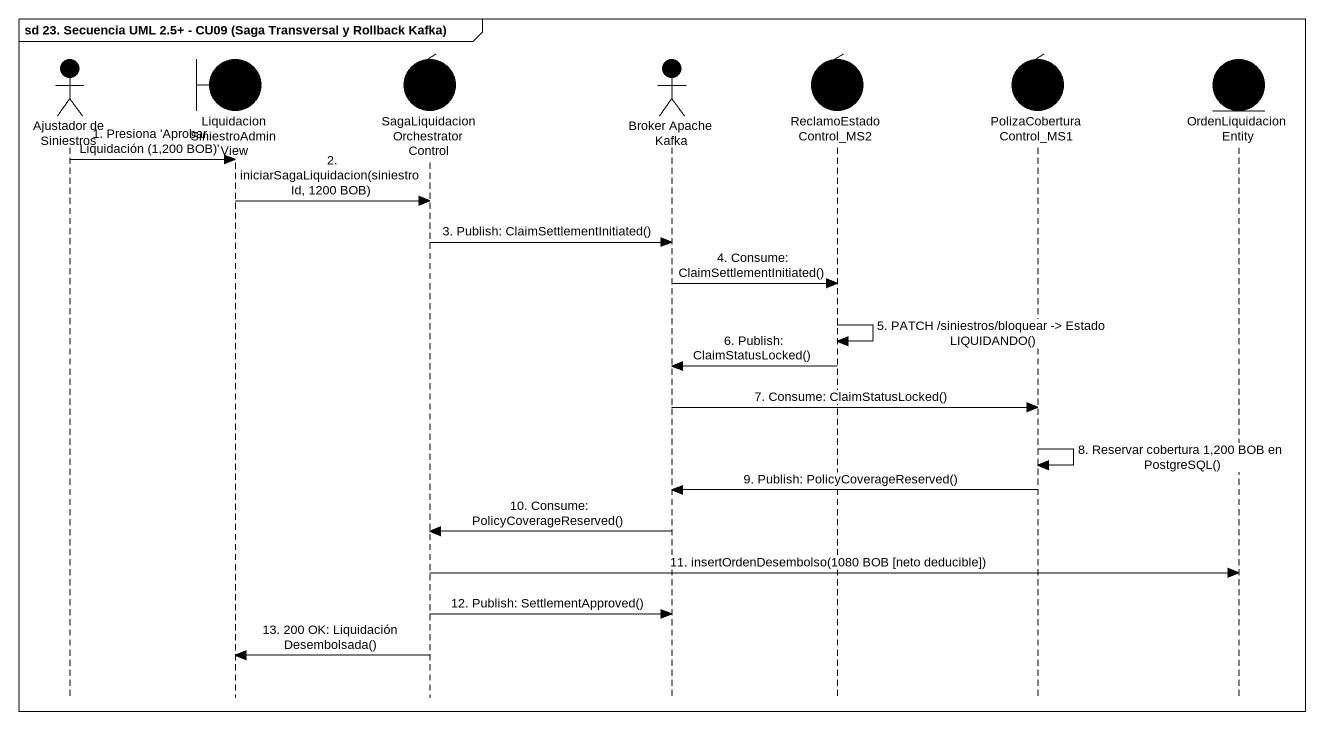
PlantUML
@startuml
mainframe sd 23. Secuencia UML 2.5+ - CU09 (Saga Transversal y Rollback Kafka)
hide footbox
actor "Ajustador de Siniestros" as Ajustador_de_Siniestros #000000
boundary "LiquidacionSiniestroAdminView" as LiquidacionSiniestroAdminVie #000000
control "SagaLiquidacionOrchestratorControl" as SagaLiquidacionOrchestratorC #000000
actor "Broker Apache Kafka" as Broker_Apache_Kafka #000000
control ReclamoEstadoControl_MS2 #000000
control PolizaCoberturaControl_MS1 #000000
entity OrdenLiquidacionEntity #000000

Ajustador_de_Siniestros -> LiquidacionSiniestroAdminVie : 1. Presiona 'Aprobar Liquidación (1,200 BOB)'
LiquidacionSiniestroAdminVie -> SagaLiquidacionOrchestratorC : 2. iniciarSagaLiquidacion(siniestroId, 1200 BOB)
SagaLiquidacionOrchestratorC -> Broker_Apache_Kafka : 3. Publish: ClaimSettlementInitiated()
Broker_Apache_Kafka -> ReclamoEstadoControl_MS2 : 4. Consume: ClaimSettlementInitiated()
ReclamoEstadoControl_MS2 -> ReclamoEstadoControl_MS2 : 5. PATCH /siniestros/bloquear -> Estado LIQUIDANDO()
ReclamoEstadoControl_MS2 -> Broker_Apache_Kafka : 6. Publish: ClaimStatusLocked()
Broker_Apache_Kafka -> PolizaCoberturaControl_MS1 : 7. Consume: ClaimStatusLocked()
PolizaCoberturaControl_MS1 -> PolizaCoberturaControl_MS1 : 8. Reservar cobertura 1,200 BOB en PostgreSQL()
PolizaCoberturaControl_MS1 -> Broker_Apache_Kafka : 9. Publish: PolicyCoverageReserved()
Broker_Apache_Kafka -> SagaLiquidacionOrchestratorC : 10. Consume: PolicyCoverageReserved()
SagaLiquidacionOrchestratorC -> OrdenLiquidacionEntity : 11. insertOrdenDesembolso(1080 BOB [neto deducible])
SagaLiquidacionOrchestratorC -> Broker_Apache_Kafka : 12. Publish: SettlementApproved()
SagaLiquidacionOrchestratorC -> LiquidacionSiniestroAdminVie : 13. 200 OK: Liquidación Desembolsada()
@enduml
